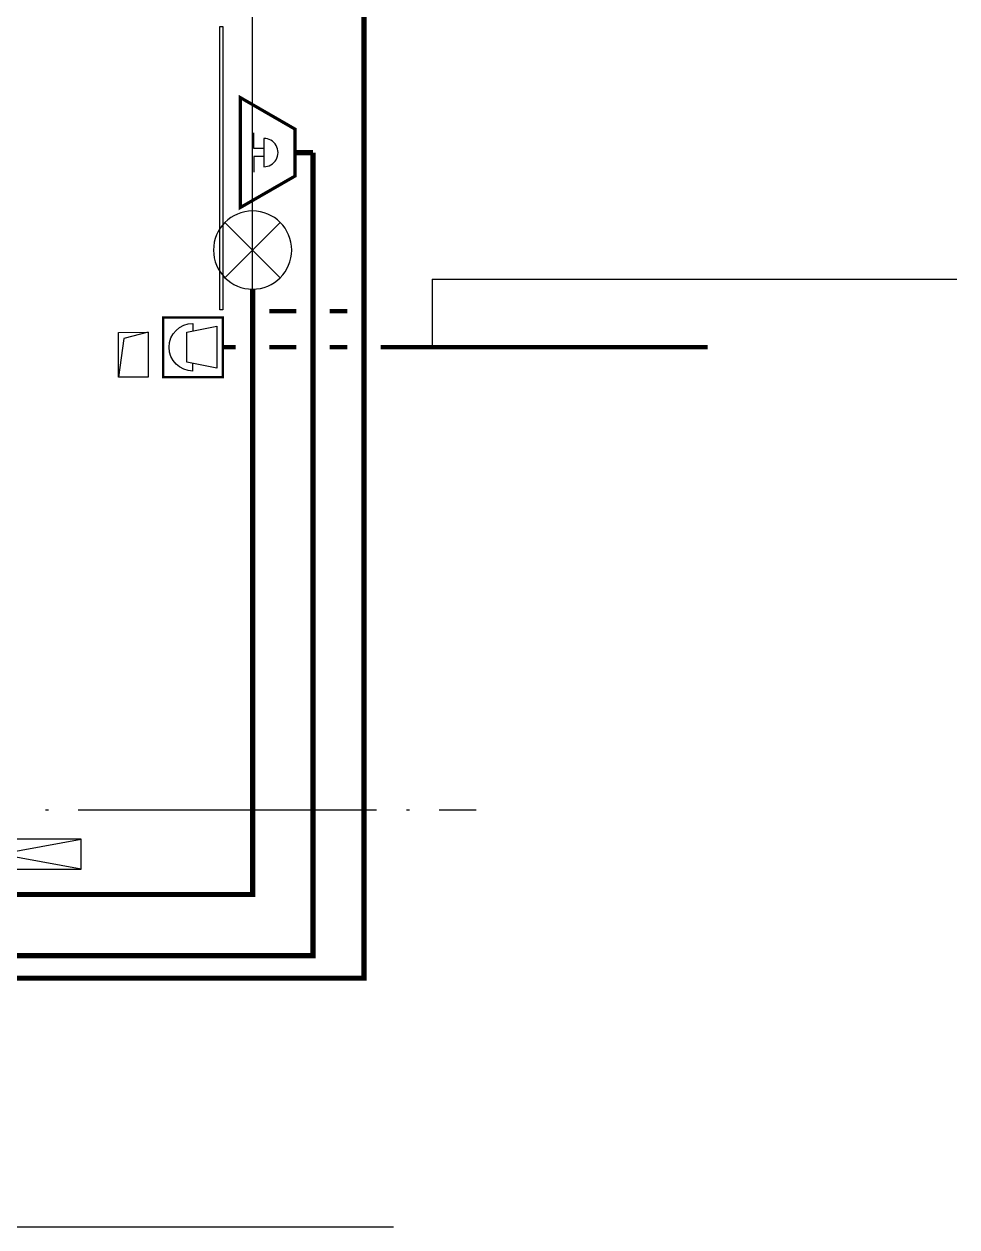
# Model space of a CAD drawing. Extents: x 115799 to 952918, y -190076 to 200966.
# Drawn here: x 460146 to 466402, y 35525 to 43593 of the extents above; entities that cross this region are included whole.
import ezdxf
from ezdxf.enums import TextEntityAlignment as Align

# ---------------------------------------------------------------- set-up
doc = ezdxf.new("R2010")
doc.units = 0
doc.header["$LTSCALE"] = 1000
doc.header["$MEASUREMENT"] = 0
doc.linetypes.add('DOTE', pattern=[2.4200000000000004, 2, -0.2, 0.02, -0.2])
doc.linetypes.add('PHANTOM2', pattern=[1.25, 0.625, -0.125, 0.125, -0.125, 0.125, -0.125])
for name, color, linetype in [('$0$A-TECH_结构', 21, 'Continuous'), ('$1$05-填充_天正', 26, 'Continuous'), ('104-13#14# B1核心筒G$0$A-E_楼梯', 171, 'Continuous'), ('A_AXIS-轴线', 1, 'DOTE'), ('EQUIP-消防', 3, 'Continuous'), ('KANXIAN', 50, 'Continuous'), ('WIRE-消防电话', 4, 'PHANTOM2'), ('WIRE-照明', 1, 'Continuous'), ('看线', 241, 'Continuous')]:
    doc.layers.add(name, color=color, linetype=linetype)
doc.styles.add('_TEL_DIM', font='SIMPLEX.shx', dxfattribs={"width": 0.8, "height": 3.5, "bigfont": 'jd.shx'})
doc.styles.get("Standard").update_dxf_attribs({"font": 'gbenor.shx', "bigfont": 'gbcbig.shx'})

# ---------------------------------------------------------------- blocks, each defined once
blk = doc.blocks.new('555')
at = {"layer": '$0$A-TECH_结构', "color": 8}
blk.add_line((395531.9999874072, 145919.0136173961), (395368.6495559715, 145876.625326829), dxfattribs=at)
for points in [[(395531.9999874072, 145919.0136174902), (395531.80027603, 145619.0137908971), (395331.8003103189, 145618.9436838424), (395331.9999995526, 145918.9435104278), (395531.9999874072, 145919.0136174902)], [(395368.6495559715, 145876.625326829), (395331.8003103189, 145618.9436838424)]]:
    blk.add_lwpolyline(points, dxfattribs=at)
at = {"layer": '$1$05-填充_天正', "color": 1, "linetype": 'Continuous', "ltscale": 1.5, "flags": 128}
blk.add_lwpolyline([(374631.8661162774, 139919.2090727823), (397176.0108246407, 139919.2090727823)], dxfattribs=at)
at = {"layer": '104-13#14# B1核心筒G$0$A-E_楼梯'}
blk.add_line((396231.8900230324, 146018.9417199814), (396231.8953996308, 149098.9417199766), dxfattribs=at)
at = {"layer": 'A_AXIS-轴线', "color": 8}
blk.add_line((375702.8515338711, 142715.9651953687), (397732.0108246407, 142715.9267401934), dxfattribs=at)
at = {"layer": 'KANXIAN'}
blk.add_lwpolyline([(396032.0097755442, 147969.1940657874), (396032.0097755442, 146069.1939549313), (396012.0097755442, 146069.1939549313), (396012.0097755442, 147969.1940657874)], close=True, dxfattribs=at)
at = {"layer": '看线', "color": 8}
blk.add_lwpolyline([(395081.9996507259, 142319.163516657), (395081.9999998556, 142519.163516657), (393981.9999998573, 142519.1654368707), (393981.9996507275, 142319.1654368709), (395081.9996507259, 142319.1635166572), (393981.9999998573, 142519.1654368709), (393981.9996507275, 142319.1654368709), (395081.9999998556, 142519.163516657)], dxfattribs=at)
blk = doc.blocks.new('$equip_U$00000056')
for p, q in [((0.3535533905960619, -0.1464466094039381), (-0.3535533905378543, -0.853553390596062)), ((-0.3535533905378543, -0.1464466094039381), (0.3535533905960619, -0.853553390596062))]:
    blk.add_line(p, q)
blk.add_circle((0, -0.5), 0.5)
at = {"style": '_TEL_DIM', "flags": 1}
blk.add_attdef('A', text='', height=2e-05, dxfattribs=at).set_placement((0, 0), align=Align.MIDDLE_CENTER)
blk = doc.blocks.new('$equip$00002659')
for p, q in [((-0.2996796805819031, 0.6986369468359044), (-0.7026802913169377, 0)), ((0.3003203194239177, 0.6986369468359044), (-0.2996796805819031, 0.6986369468359044)), ((0.7026802913169377, 0), (0.3003203194239177, 0.6986369468359044)), ((-0.05151968060090439, 0.1698091817452223), (-0.2513100698270136, 0.1698091817452223)), ((-0.1811196806011139, 0.2994091817454319), (0.1817603194067487, 0.2994091817454319)), ((-0.05151968060090439, 0.2994091817454319), (-0.05151968060090439, 0.1698091817452223)), ((0.0521603194065392, 0.2994091817454319), (0.0521603194065392, 0.1698091817452223)), ((0.0521603194065392, 0.1698091817452223), (0.2522939208647585, 0.1698091817452223)), ((-0.7026802913169377, 0), (0.7026802913169377, 0))]:
    blk.add_line(p, q)
at = {"const_width": 0.04}
blk.add_lwpolyline([(-0.2996796805819031, 0.6986369468359044), (0.3003203194239177, 0.6986369468359044), (0.7026802913169377, 0), (-0.7026802913169377, 0), (-0.2996796805819031, 0.6986369468359044), (0.3003203194239177, 0.6986369468359044)], dxfattribs=at)
blk.add_arc((0.0003203194064553827, 0.3003678181776195), 0.1814425324553613, 359.6972812221061, 180.3027187778939)
for p in [(0.0003203194210072979, 0.6986369468359044), (-0.5011799859494204, 0.3493184734179522), (0.5015003053704277, 0.3493184734179522), (0, 0)]:
    blk.add_point(p)
at = {"color": 7, "flags": 1}
for tag, height, p in [('B', 0.4, (0.9645988893025788, 0.292200585041428)), ('A', 2e-05, (0, 0))]:
    blk.add_attdef(tag, text='', height=height, dxfattribs=at).set_placement(p, align=Align.MIDDLE_CENTER)
blk = doc.blocks.new('$equip$00002658')
for p, q in [((0.5, 1), (-0.5, 1)), ((-0.5, 1), (-0.5, 0)), ((0.5, 0), (0.5, 1)), ((-0.400000000030559, 0.5), (-0.2700000000331784, 0.5)), ((-0.25, 0.6000000000058208), (-0.3500000000058208, 0.1000000000058208)), ((0.25, 0.6000000000058208), (-0.25, 0.6000000000058208)), ((0.349999999969441, 0.1000000000058208), (0.25, 0.6000000000058208)), ((0.3999999999941792, 0.5), (0.2700000000259024, 0.5)), ((-0.5, 0), (0.5, 0)), ((-0.3500000000058208, 0.1000000000058208), (0.349999999969441, 0.1000000000058208))]:
    blk.add_line(p, q)
at = {"const_width": 0.04}
blk.add_lwpolyline([(-0.5, 1), (0.5, 1), (0.5, 0), (-0.5, 0), (-0.5, 1), (0.5, 1)], dxfattribs=at)
blk.add_arc((0, 0.5), 0.4, 0, 180)
for p in [(0, 1), (-0.5, 0.5), (0.5, 0.5), (0, 0)]:
    blk.add_point(p)
at = {"color": 7, "flags": 1}
for tag, height, p in [('B', 0.4, (0.7619185979783651, 0.292200585041428)), ('A', 2e-05, (0, 0))]:
    blk.add_attdef(tag, text='', height=height, dxfattribs=at).set_placement(p, align=Align.MIDDLE_CENTER)

msp = doc.modelspace()

# ---------------------------------------------------------------- linework, layer by layer
at = {"layer": 'WIRE-消防电话', "linetype": 'PHANTOM2', "const_width": 30}
for points in [[(461791.3946395422, 41666.97795114636), (461971.1568775368, 41666.97795114636)], [(462196.1568775368, 41666.97795114636), (462313.1568775369, 41666.97795114636)], [(461479.0057605518, 41425.3087976122), (461566.3946395369, 41425.3087976116)], [(461791.3946395369, 41425.3087976116), (461971.1568775368, 41425.3087976116)], [(462196.1568775368, 41425.3087976116), (462313.1568775367, 41425.3087976116)], [(462538.1568775367, 41425.3087976116), (464731, 41425.3087976122)]]:
    msp.add_lwpolyline(points, dxfattribs=at)
at = {"layer": 'WIRE-照明', "linetype": 'Continuous'}
for q in [(466401.6533244687, 41881), (462882.3466755314, 41425.30879761169)]:
    msp.add_line((462882.3466755313, 41881), q, dxfattribs=at)
at = {"layer": 'WIRE-照明', "linetype": 'Continuous', "const_width": 35}
for points in [[(462203.3692826222, 44256.51765174659), (462425.6568775368, 44256.51765174659), (462425.6568775368, 37193.5), (446886.4972476626, 37193.5)], [(446979.0080917593, 37344.48401110571), (462083.6568775368, 37344.48401110571), (462083.6568775368, 42730.60451473999)], [(461963.4326108238, 42730.55745859286), (462083.6568775368, 42730.60451473999)], [(461678.8946395367, 41814.52444960764), (461678.8946395367, 37754.85226058576), (454822, 37754.85226058576)]]:
    msp.add_lwpolyline(points, dxfattribs=at)

# ---------------------------------------------------------------- block references
msp.add_blockref('555', (65447, -104393.8852681716))
at = {"layer": 'EQUIP-消防'}
for name, p, xscale, yscale, zscale, rotation in [('$equip$00002659', (461597.0146320462, 42730.72545828908), 524.475524, 524.475524, 524.475524, 270), ('$equip$00002658', (461479.0057605518, 41425.3087976122), -400, 400, 400, 90)]:
    msp.add_blockref(name, p, dxfattribs=dict(at, xscale=xscale, yscale=yscale, zscale=zscale, rotation=rotation))
at = {"layer": 'EQUIP-消防', "lineweight": 5, "xscale": -524.475524, "yscale": 524.475524, "zscale": 524.475524, "rotation": 270}
msp.add_blockref('$equip_U$00000056', (461941.1324015367, 42076.76221160759), dxfattribs=at)

doc.saveas('drawing.dxf')
